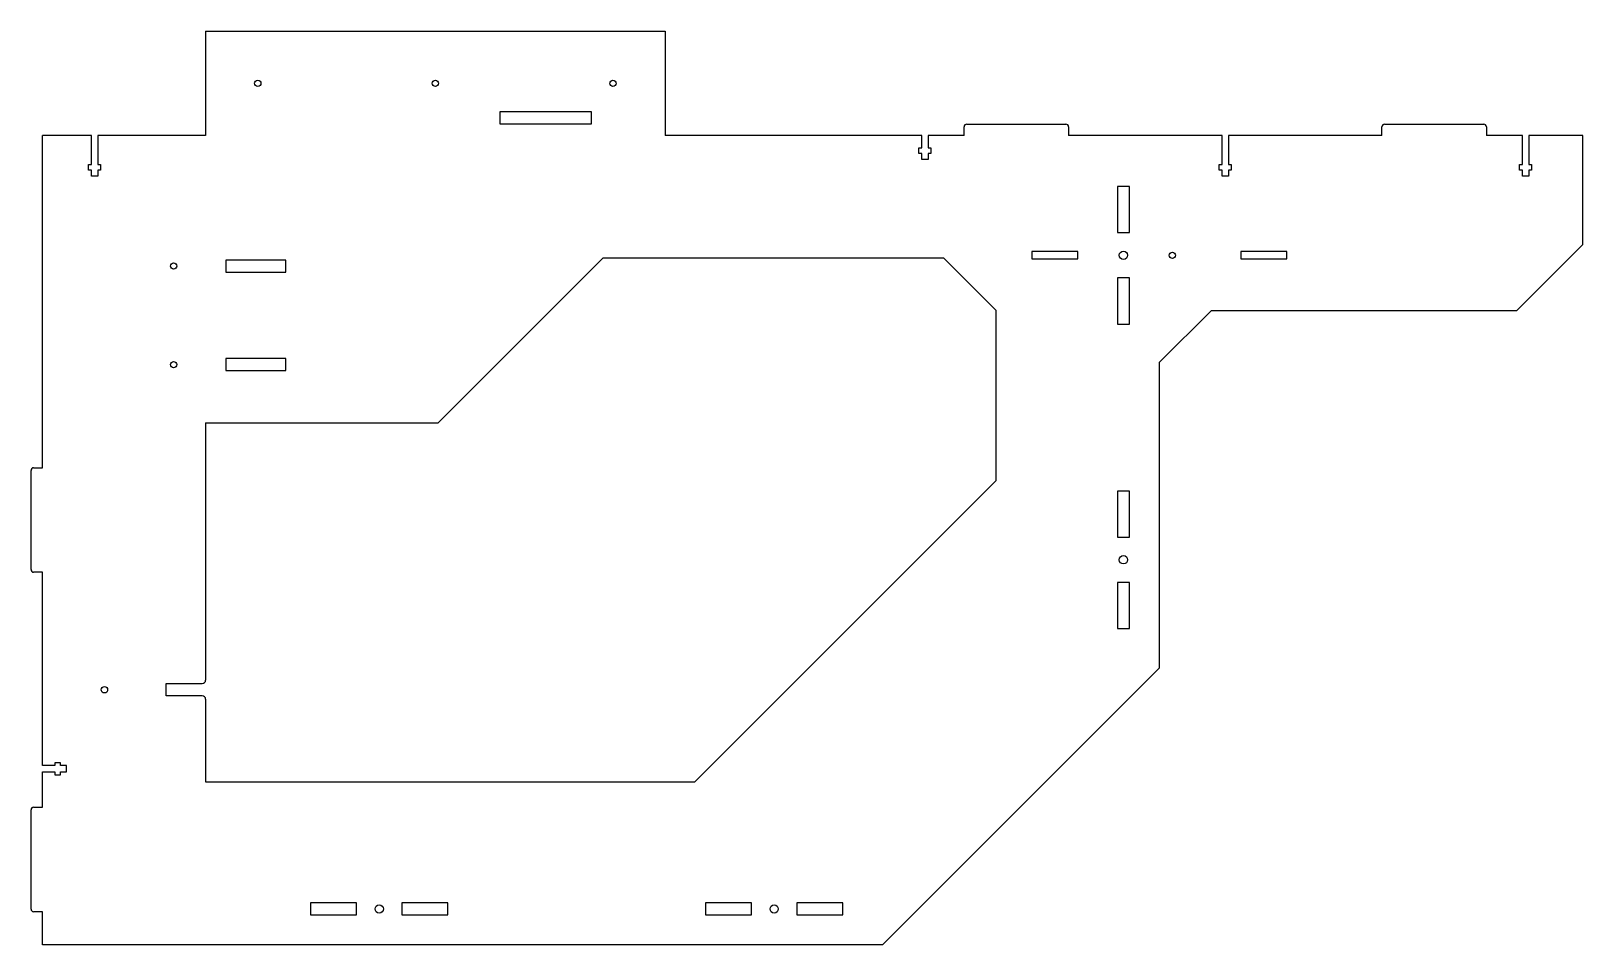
# Model space of a CAD drawing. Extents: x -164 to 1024, y -700 to 0.
import ezdxf

# ---------------------------------------------------------------- set-up
doc = ezdxf.new("R2010")
doc.units = 0
doc.layers.add('Shape2DView', color=7, linetype='CONTINUOUS')

msp = doc.modelspace()

# ---------------------------------------------------------------- linework, layer by layer
at = {"layer": 'Shape2DView'}
for p, q in [((-30.5, 0), (321.5, 0)), ((-30.5, 0), (-30.5, -80)), ((321.5, 0), (321.5, -80)), ((194.8, -61.9), (194.8, -71.1)), ((265.2, -61.9), (194.8, -61.9)), ((194.8, -71.1), (265.2, -71.1)), ((265.2, -71.1), (265.2, -61.9)), ((552.5, -71.3), (628.5, -71.3)), ((872.5, -71.3), (948.5, -71.3)), ((-117.931, -80), (-155.5, -80)), ((-155.5, -334.5), (-155.5, -80)), ((-117.931, -102.1), (-117.931, -80)), ((-30.5, -80), (-113.069, -80)), ((-113.069, -80), (-113.069, -102.1)), ((518.069, -80), (321.5, -80)), ((518.069, -89.4), (518.069, -80)), ((550.5, -80), (522.931, -80)), ((522.931, -80), (522.931, -89.4)), ((550.5, -80), (550.5, -73.3)), ((630.5, -73.3), (630.5, -80)), ((748.069, -80), (630.5, -80)), ((748.069, -102.1), (748.069, -80)), ((870.5, -80), (752.931, -80)), ((752.931, -80), (752.931, -102.1)), ((870.5, -80), (870.5, -73.3)), ((950.5, -73.3), (950.5, -80)), ((978.069, -80), (950.5, -80)), ((978.069, -102.1), (978.069, -80)), ((1024.5, -80), (982.931, -80)), ((982.931, -80), (982.931, -102.1)), ((1024.5, -163.439), (1024.5, -80)), ((515.875, -93.9), (515.875, -89.4)), ((515.875, -89.4), (518.069, -89.4)), ((518.069, -93.9), (515.875, -93.9)), ((518.069, -98.4), (518.069, -93.9)), ((522.931, -89.4), (525.125, -89.4)), ((525.125, -93.9), (522.931, -93.9)), ((522.931, -93.9), (522.931, -98.4)), ((525.125, -89.4), (525.125, -93.9)), ((-120.125, -106.6), (-120.125, -102.1)), ((-120.125, -102.1), (-117.931, -102.1)), ((-117.931, -106.6), (-120.125, -106.6)), ((-117.931, -111.1), (-117.931, -106.6)), ((-113.069, -102.1), (-110.875, -102.1)), ((-110.875, -106.6), (-113.069, -106.6)), ((-113.069, -106.6), (-113.069, -111.1)), ((-110.875, -102.1), (-110.875, -106.6)), ((522.931, -98.4), (518.069, -98.4)), ((745.875, -106.6), (745.875, -102.1)), ((745.875, -102.1), (748.069, -102.1)), ((748.069, -106.6), (745.875, -106.6)), ((748.069, -111.1), (748.069, -106.6)), ((752.931, -102.1), (755.125, -102.1)), ((755.125, -106.6), (752.931, -106.6)), ((752.931, -106.6), (752.931, -111.1)), ((755.125, -102.1), (755.125, -106.6)), ((975.875, -106.6), (975.875, -102.1)), ((975.875, -102.1), (978.069, -102.1)), ((978.069, -106.6), (975.875, -106.6)), ((978.069, -111.1), (978.069, -106.6)), ((982.931, -102.1), (985.125, -102.1)), ((985.125, -106.6), (982.931, -106.6)), ((982.931, -106.6), (982.931, -111.1)), ((985.125, -102.1), (985.125, -106.6)), ((-113.069, -111.1), (-117.931, -111.1)), ((752.931, -111.1), (748.069, -111.1)), ((982.931, -111.1), (978.069, -111.1)), ((667.9, -119.1), (667.9, -154.4)), ((677.1, -119.1), (667.9, -119.1)), ((677.1, -154.4), (677.1, -119.1)), ((667.9, -154.4), (677.1, -154.4)), ((973.939, -214), (1024.5, -163.439)), ((-15, -175.4), (-15, -184.6)), ((31, -175.4), (-15, -175.4)), ((31, -184.6), (31, -175.4)), ((147.691, -300), (273.691, -174)), ((535, -174), (273.691, -174)), ((575, -214), (535, -174)), ((602.35, -168.925), (602.35, -174.575)), ((637.65, -168.925), (602.35, -168.925)), ((602.35, -174.575), (637.65, -174.575)), ((637.65, -174.575), (637.65, -168.925)), ((762.35, -168.925), (762.35, -174.575)), ((797.65, -168.925), (762.35, -168.925)), ((762.35, -174.575), (797.65, -174.575)), ((797.65, -174.575), (797.65, -168.925)), ((-15, -184.6), (31, -184.6)), ((667.9, -189.1), (667.9, -224.4)), ((677.1, -189.1), (667.9, -189.1)), ((677.1, -224.4), (677.1, -189.1)), ((575, -344.239), (575, -214)), ((667.9, -224.4), (677.1, -224.4)), ((700, -254), (740, -214)), ((740, -214), (973.939, -214)), ((-15, -250.9), (-15, -260.1)), ((31, -250.9), (-15, -250.9)), ((-15, -260.1), (31, -260.1)), ((31, -260.1), (31, -250.9)), ((700, -254), (700, -487.939)), ((-30.5, -300), (-30.5, -497.25)), ((-30.5, -300), (147.691, -300)), ((-164.2, -412.5), (-164.2, -336.5)), ((-162.2, -334.5), (-155.5, -334.5)), ((344.239, -575), (575, -344.239)), ((667.9, -352.35), (667.9, -387.65)), ((677.1, -352.35), (667.9, -352.35)), ((677.1, -387.65), (677.1, -352.35)), ((667.9, -387.65), (677.1, -387.65)), ((-155.5, -414.5), (-162.2, -414.5)), ((-155.5, -562.569), (-155.5, -414.5)), ((667.9, -422.35), (667.9, -457.65)), ((677.1, -422.35), (667.9, -422.35)), ((677.1, -457.65), (677.1, -422.35)), ((667.9, -457.65), (677.1, -457.65)), ((700, -487.939), (487.939, -700)), ((-60.8, -509.25), (-60.8, -499.75)), ((-60.8, -499.75), (-33, -499.75)), ((-33, -509.25), (-60.8, -509.25)), ((-30.5, -511.75), (-30.5, -575)), ((-146.1, -562.569), (-155.5, -562.569)), ((-155.5, -567.431), (-146.1, -567.431)), ((-155.5, -594.5), (-155.5, -567.431)), ((-146.1, -560.4), (-146.1, -562.569)), ((-141.6, -560.4), (-146.1, -560.4)), ((-146.1, -567.431), (-146.1, -569.6)), ((-146.1, -569.6), (-141.6, -569.6)), ((-141.6, -562.569), (-141.6, -560.4)), ((-137.1, -562.569), (-141.6, -562.569)), ((-141.6, -567.431), (-137.1, -567.431)), ((-141.6, -569.6), (-141.6, -567.431)), ((-137.1, -567.431), (-137.1, -562.569)), ((-30.5, -575), (344.239, -575)), ((-164.2, -672.5), (-164.2, -596.5)), ((-162.2, -594.5), (-155.5, -594.5)), ((-155.5, -674.5), (-162.2, -674.5)), ((-155.5, -700), (-155.5, -674.5)), ((49.85, -667.83), (49.85, -677.03)), ((85.15, -667.83), (49.85, -667.83)), ((49.85, -677.03), (85.15, -677.03)), ((85.15, -677.03), (85.15, -667.83)), ((119.85, -667.83), (119.85, -677.03)), ((155.15, -667.83), (119.85, -667.83)), ((119.85, -677.03), (155.15, -677.03)), ((155.15, -677.03), (155.15, -667.83)), ((352.35, -667.83), (352.35, -677.03)), ((387.65, -667.83), (352.35, -667.83)), ((352.35, -677.03), (387.65, -677.03)), ((387.65, -677.03), (387.65, -667.83)), ((422.35, -667.83), (422.35, -677.03)), ((457.65, -667.83), (422.35, -667.83)), ((422.35, -677.03), (457.65, -677.03)), ((457.65, -677.03), (457.65, -667.83)), ((487.939, -700), (-155.5, -700))]:
    msp.add_line(p, q, dxfattribs=at)
for centre, radius in [((9.5, -40), 2.431), ((145.5, -40), 2.431), ((281.5, -40), 2.431), ((-55, -180), 2.431), ((672.5, -171.75), 3.175), ((710, -171.75), 2.431), ((-55, -255.5), 2.431), ((672.5, -405), 3.175), ((-108, -504.5), 2.481), ((102.5, -672.43), 3.175), ((405, -672.43), 3.175)]:
    msp.add_circle(centre, radius, dxfattribs=at)
for centre, radius, start, end in [((552.5, -73.3), 2, 90, 180), ((628.5, -73.3), 2, 0, 90), ((872.5, -73.3), 2, 90, 180), ((948.5, -73.3), 2, 0, 90), ((-162.2, -336.5), 2, 90, 180), ((-162.2, -412.5), 2, 180, -90), ((-33, -497.25), 2.5, -90, 0), ((-33, -511.75), 2.5, 0, 90), ((-162.2, -596.5), 2, 90, 180), ((-162.2, -672.5), 2, 180, -90)]:
    msp.add_arc(centre, radius, start, end, dxfattribs=at)

doc.saveas('drawing.dxf')
